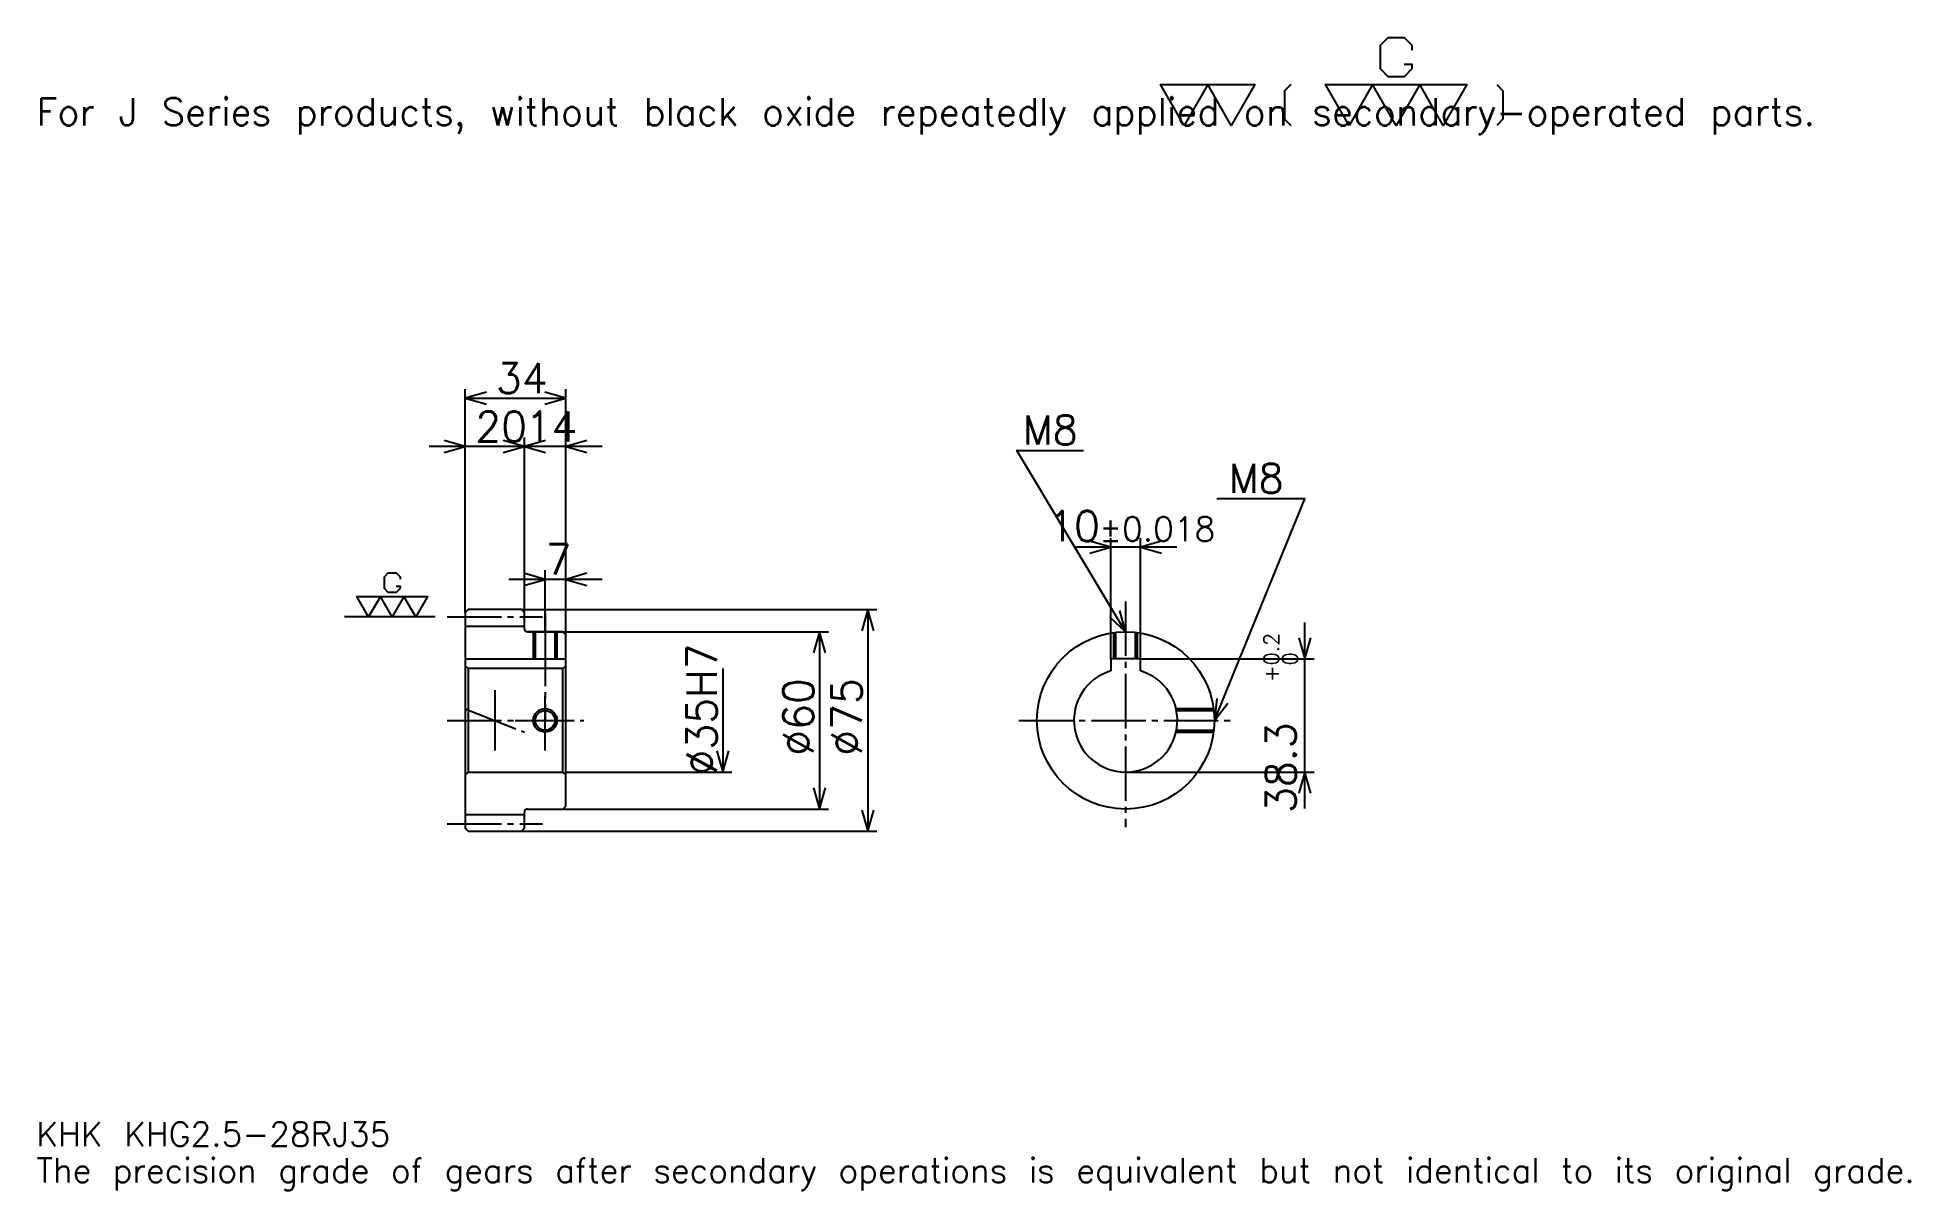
# Model space of a CAD drawing. Extents: x 21 to 654, y 7 to 398.
import ezdxf

# ---------------------------------------------------------------- set-up
doc = ezdxf.new("R2010")
doc.units = 0
doc.linetypes.add('DASHDOT', pattern=[24.521738, 18.391304, -2.043478, 2.043478, -2.043478])
doc.layers.get('0').update_dxf_attribs({"linetype": 'CONTINUOUS'})
doc.layers.add('DASHDOT', color=6, linetype='DASHDOT')
doc.styles.add('KANJI', font='TXT', dxfattribs={"bigfont": 'BIGFONT'})

msp = doc.modelspace()

# ---------------------------------------------------------------- linework, layer by layer
at = {"color": 5}
for p, q in [((165.521729, 204.043488), (165.521729, 278.630432)), ((165.521729, 275.565216), (199.521729, 275.565216)), ((199.521729, 204.043488), (199.521729, 278.630432)), ((185.521729, 204.043488), (185.521729, 262.282623)), ((197.782593, 259.217407), (153.260864, 259.217407)), ((211.782593, 259.217407), (173.260864, 259.217407)), ((383.913025, 187.343491), (383.913025, 228.217407)), ((393.913025, 187.343491), (393.913025, 228.217407)), ((406.173889, 225.152191), (371.652161, 225.152191)), ((192.521729, 204.043488), (192.521729, 217.326096)), ((211.782593, 214.26088), (180.260864, 214.26088)), ((165.521729, 203.043488), (165.521729, 204.043488)), ((184.521729, 204.043488), (199.521729, 204.043488)), ((185.521729, 203.043488), (185.521729, 204.043488)), ((192.521729, 196.543488), (192.521729, 204.043488)), ((192.521729, 196.543488), (192.521729, 204.043488)), ((199.521729, 204.043488), (304.760864, 204.043488)), ((199.521729, 195.543488), (199.521729, 204.043488)), ((301.695648, 204.043488), (301.695648, 129.043488)), ((186.521729, 196.543488), (199.521729, 196.543488)), ((199.521729, 196.543488), (288.413025, 196.543488)), ((285.347809, 196.543488), (285.347809, 136.543488)), ((449.565216, 136.782623), (449.565216, 199.604355)), ((252.652161, 184.043488), (252.652161, 149.043488)), ((393.913025, 187.343491), (452.630432, 187.343491)), ((199.521729, 149.043488), (255.717377, 149.043488)), ((388.913025, 149.043488), (452.630432, 149.043488)), ((186.521729, 136.543488), (199.521729, 136.543488)), ((199.521729, 136.543488), (288.413025, 136.543488)), ((184.521729, 129.043488), (199.521729, 129.043488)), ((199.521729, 129.043488), (304.760864, 129.043488))]:
    msp.add_line(p, q, dxfattribs=at)
at = {"color": 7}
for p, q in [((155.304337, 201.543488), (124.652161, 201.543488)), ((175.521729, 176.76088), (175.521729, 156.326096))]:
    msp.add_line(p, q, dxfattribs=at)
at = {"color": 4}
for p, q in [((165.521729, 198.418488), (185.521729, 198.418488)), ((165.521729, 187.343491), (199.521729, 187.343491)), ((166.521729, 184.043488), (166.521729, 149.043488)), ((198.521729, 184.043488), (199.521729, 185.043488)), ((198.521729, 149.043488), (199.521729, 148.043488)), ((165.521729, 134.668488), (185.521729, 134.668488))]:
    msp.add_line(p, q, dxfattribs=at)
at = {"color": 7}
for points in [[(483.078247, 388.546936), (485.734772, 388.546936), (485.734772, 386.953033), (483.078247, 384.296509), (477.765198, 384.296509), (475.108704, 386.953033), (475.108704, 394.922607), (477.765198, 397.579132), (483.078247, 397.579132), (485.734772, 394.922607), (485.734772, 393.328674)], [(408.695648, 367.82608), (400.726074, 381.639984), (432.60434, 381.639984), (424.634766, 367.82608), (416.665222, 381.639984), (408.695648, 367.82608)], [(444.824341, 381.639984), (442.699127, 379.514771), (442.699127, 369.951294), (444.824341, 367.82608)], [(464.482605, 367.82608), (456.513031, 381.639984), (504.330444, 381.639984), (496.36087, 367.82608), (488.391296, 381.639984), (480.421753, 367.82608), (472.452179, 381.639984), (464.482605, 367.82608)], [(514.425232, 381.639984), (516.550415, 379.514771), (516.550415, 369.951294), (514.425232, 367.82608)], [(142.123901, 211.903931), (143.452164, 211.903931), (143.452164, 211.106964), (142.123901, 209.778702), (139.467377, 209.778702), (138.139114, 211.106964), (138.139114, 215.091751), (139.467377, 216.420013), (142.123901, 216.420013), (143.452164, 215.091751), (143.452164, 214.2948)], [(132.82608, 201.543488), (128.841293, 208.450439), (152.749985, 208.450439), (148.765213, 201.543488), (144.780426, 208.450439), (140.795639, 201.543488), (136.810852, 208.450439), (132.82608, 201.543488)]]:
    msp.add_lwpolyline(points, dxfattribs=at)
at = {"color": 5}
for points in [[(172.673904, 277.608704), (165.521729, 275.565216), (172.673904, 273.521729)], [(192.369553, 273.521729), (199.521729, 275.565216), (192.369553, 277.608704)], [(158.369553, 257.17392), (165.521729, 259.217407), (158.369553, 261.260864)], [(178.369553, 257.17392), (185.521729, 259.217407), (178.369553, 261.260864)], [(192.673904, 261.260864), (185.521729, 259.217407), (192.673904, 257.17392)], [(206.673904, 261.260864), (199.521729, 259.217407), (206.673904, 257.17392)], [(388.913025, 196.543488), (352.130432, 257.847839), (374.608704, 257.847839)], [(418.913025, 166.543488), (449.565216, 241.5), (419.730408, 241.5)], [(376.760864, 223.108704), (383.913025, 225.152191), (376.760864, 227.195663)], [(401.065216, 227.195663), (393.913025, 225.152191), (401.065216, 223.108704)], [(185.369553, 212.217407), (192.521729, 214.26088), (185.369553, 216.304352)], [(206.673904, 216.304352), (199.521729, 214.26088), (206.673904, 212.217407)], [(303.739136, 196.891312), (301.695648, 204.043488), (299.652161, 196.891312)], [(383.481018, 201.625061), (388.913025, 196.543488), (386.985535, 203.727783)], [(287.391296, 189.391312), (285.347809, 196.543488), (283.304321, 189.391312)], [(447.521729, 194.495667), (449.565216, 187.343491), (451.608704, 194.495667)], [(419.72876, 173.936996), (418.913025, 166.543488), (423.511627, 172.39006)], [(250.608673, 156.195663), (252.652161, 149.043488), (254.695648, 156.195663)], [(451.608704, 141.891312), (449.565216, 149.043488), (447.521729, 141.891312)], [(283.304321, 143.695663), (285.347809, 136.543488), (287.391296, 143.695663)], [(299.652161, 136.195663), (301.695648, 129.043488), (303.739136, 136.195663)]]:
    msp.add_lwpolyline(points, dxfattribs=at)
at = {"color": 4}
for points in [[(185.521729, 197.543488), (185.521729, 203.043488), (184.521729, 204.043488), (166.521729, 204.043488), (165.521729, 203.043488), (165.521729, 148.043488)], [(186.521729, 136.543488), (198.521729, 136.543488), (199.521729, 137.543488), (199.521729, 195.543488), (198.521729, 196.543488), (186.521729, 196.543488)], [(188.521729, 196.543488), (188.521729, 187.343491)], [(189.196732, 196.543488), (189.196732, 187.343491)], [(195.846725, 196.543488), (195.846725, 187.343491)], [(196.521729, 196.543488), (196.521729, 187.343491)], [(384.913025, 187.343491), (384.913025, 196.27562)], [(385.588043, 187.343491), (385.588043, 196.358658)], [(392.238037, 187.343491), (392.238037, 196.358658)], [(392.913025, 187.343491), (392.913025, 196.27562)], [(165.521729, 148.043488), (166.521729, 149.043488), (198.521729, 149.043488), (198.521729, 184.043488), (166.521729, 184.043488), (165.521729, 185.043488)], [(393.913025, 183.313995), (393.913025, 187.343491), (383.913025, 187.343491), (383.913025, 183.313995)], [(405.949768, 170.543488), (418.645172, 170.543488)], [(406.094269, 169.868484), (418.72821, 169.868484)], [(405.949768, 162.543488), (418.645172, 162.543488)], [(406.094269, 163.218491), (418.72821, 163.218491)], [(165.521729, 148.043488), (165.521729, 130.043488), (166.521729, 129.043488), (184.521729, 129.043488), (185.521729, 130.043488), (185.521729, 135.543488)]]:
    msp.add_lwpolyline(points, dxfattribs=at)
for centre, radius in [((388.913025, 166.543488), 30), ((192.521729, 166.543488), 3.325)]:
    msp.add_circle(centre, radius, dxfattribs=at)
at = {"color": 7}
msp.add_circle((192.521729, 166.543488), 4, dxfattribs=at)
at = {"color": 4}
for centre, radius, start, end in [((186.521729, 197.543488), 1, 180, 270), ((388.913025, 166.543488), 17.5, 106.601549926, 73.398450074), ((186.521729, 135.543488), 1, 90, 180)]:
    msp.add_arc(centre, radius, start, end, dxfattribs=at)
at = {"layer": 'DASHDOT', "color": 7}
for p, q in [((388.913025, 206.76088), (388.913025, 130.413055)), ((159.391296, 201.543488), (191.652161, 201.543488)), ((192.521729, 196.543488), (192.521729, 166.543488)), ((159.391296, 166.543488), (205.652161, 166.543488)), ((165.521729, 170.48259), (185.521729, 162.604385)), ((352.782593, 166.543488), (425.043457, 166.543488)), ((159.391296, 131.543488), (191.652161, 131.543488))]:
    msp.add_line(p, q, dxfattribs=at)
for points in [[(192.521729, 202.67392), (192.521729, 181.213058)], [(192.521729, 156.413055), (192.521729, 176.67392)], [(182.391296, 166.543488), (202.652161, 166.543488)]]:
    msp.add_lwpolyline(points, dxfattribs=at)

# ---------------------------------------------------------------- texts
at = {"color": 7, "style": 'KANJI'}
for s, height, p in [('For J Series products, without black oxide repeatedly applied on secondary-operated parts.', 9.195652, (20.434782, 367.82608)), ('34', 10.217391, (175.880432, 277.200012)), ('20', 10.217391, (168.880417, 260.852173)), ('14', 10.217391, (185.880432, 260.852173)), ('M8', 9.808696, (354.173889, 259.891296)), ('M8', 9.808696, (423.817383, 243.543488)), ('10', 10.217391, (362.713623, 227.195663)), ('%%p0.018', 8.173913, (379.979767, 227.195663)), ('7', 10.217391, (192.70108, 215.89566)), ('KHK KHG2.5-28RJ35', 8.173913, (20.434782, 22.47826)), ('The precision grade of gears after secondary operations is equivalent but not identical to its original grade.', 8.173913, (20.434782, 10.217391))]:
    msp.add_text(s, height=height, dxfattribs=at).set_placement(p)
for s, height, p in [('%%c35H7', 10.217391, (250.608673, 147.896744)), ('0.2', 5.108696, (440.778259, 185.176697)), ('+', 5.108696, (440.778259, 179.454956)), ('0', 5.108696, (447.113037, 185.176697)), ('%%c60', 10.217391, (283.304321, 154.538055)), ('%%c75', 10.217391, (299.652161, 154.538055)), ('38.3', 10.217391, (446.5, 135.230042))]:
    msp.add_text(s, height=height, rotation=90, dxfattribs=at).set_placement(p)

doc.saveas('drawing.dxf')
